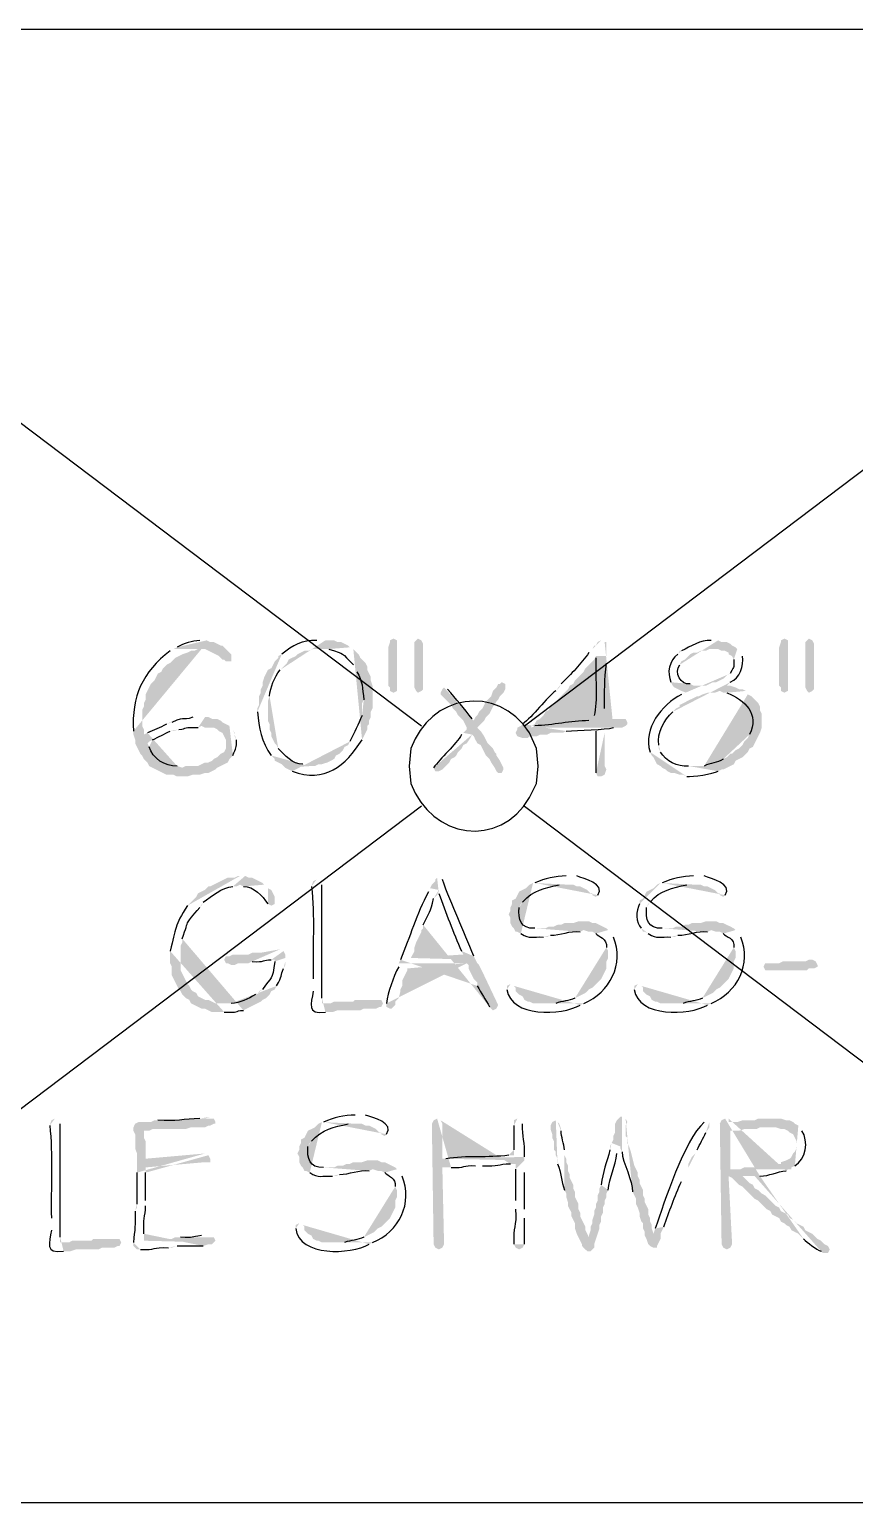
# Model space of a CAD drawing. Header units: inches. Extents: x -167 to 6071, y -6287 to -2731.
# Drawn here: x 1042.11 to 1067.33, y -5980.58 to -5935.56 of the extents above; entities that cross this region are included whole.
import ezdxf

# ---------------------------------------------------------------- set-up
doc = ezdxf.new("R2010")
doc.units = ezdxf.units.IN
doc.header["$LTSCALE"] = 96
doc.header["$MEASUREMENT"] = 0
doc.layers.add('PDF_Geometry', color=7, linetype='Continuous', true_color=0x4a4a4a)
doc.layers.add('PDF_Solid Fills', color=7, linetype='Continuous')

msp = doc.modelspace()

# ---------------------------------------------------------------- hatches: boundary and pattern name
at = {"layer": 'PDF_Solid Fills', "transparency": 33554559}
h = msp.add_hatch(color=256, dxfattribs=at)
h.paths.add_polyline_path([(1047.37, -5954.229), (1047.317, -5954.229)], flags=0)
h.paths.add_polyline_path([(1046.623, -5954.442), (1046.517, -5954.495), (1047.477, -5954.495), (1047.903, -5954.709), (1048.01, -5954.815), (1048.063, -5954.815), (1048.117, -5954.869), (1048.277, -5954.869), (1048.277, -5954.655), (1048.223, -5954.602), (1048.01, -5954.389), (1047.957, -5954.389), (1047.85, -5954.335), (1047.743, -5954.282), (1047.637, -5954.282), (1047.53, -5954.229)], flags=0)
h = msp.add_hatch(color=256, dxfattribs=at)
h.paths.add_polyline_path([(1051.05, -5954.175), (1050.89, -5954.229)], flags=0)
h.paths.add_polyline_path([(1049.823, -5954.655), (1049.717, -5954.709), (1049.717, -5954.762), (1049.61, -5954.869), (1049.557, -5954.975), (1049.503, -5955.082), (1049.397, -5955.135), (1049.343, -5955.242), (1049.29, -5955.349), (1049.237, -5955.509), (1049.237, -5955.615), (1049.183, -5955.722), (1049.183, -5955.829), (1049.13, -5955.935), (1049.13, -5956.202), (1049.077, -5956.309), (1049.077, -5956.415)], flags=0)
h.paths.add_polyline_path([(1049.503, -5957.749), (1049.61, -5957.855), (1049.61, -5957.909), (1049.823, -5958.015), (1049.93, -5958.122), (1050.73, -5958.069), (1050.57, -5958.069), (1050.463, -5958.015)], flags=0)
h.paths.add_polyline_path([(1049.717, -5957.535), (1049.663, -5957.429), (1049.61, -5957.375), (1049.557, -5957.269), (1049.503, -5957.162), (1049.503, -5957.055), (1049.45, -5956.949), (1049.45, -5956.789), (1049.397, -5956.682), (1049.397, -5956.095), (1049.45, -5955.935)], flags=0)
h.paths.add_polyline_path([(1049.77, -5955.135), (1049.877, -5955.029), (1049.983, -5954.922), (1050.037, -5954.815), (1050.25, -5954.709), (1050.303, -5954.655), (1050.41, -5954.602), (1050.517, -5954.549), (1050.623, -5954.549), (1050.783, -5954.495), (1050.997, -5954.495), (1051.903, -5954.442), (1051.85, -5954.389), (1051.743, -5954.335), (1051.637, -5954.282), (1051.53, -5954.282), (1051.423, -5954.229), (1051.157, -5954.229)], flags=0)
for points in [[(1053.237, -5954.175), (1053.13, -5954.229), (1053.13, -5954.282), (1053.077, -5954.442), (1053.077, -5955.615), (1053.13, -5955.669), (1053.13, -5955.775), (1053.237, -5955.829), (1053.343, -5955.775), (1053.343, -5954.229)], [(1053.983, -5954.175), (1053.877, -5954.282), (1053.877, -5955.669), (1053.93, -5955.775), (1053.983, -5955.829), (1054.09, -5955.775), (1054.143, -5955.722), (1054.143, -5954.335), (1054.09, -5954.229)], [(1065.183, -5954.175), (1065.077, -5954.229), (1065.077, -5954.282), (1065.023, -5954.442), (1065.023, -5955.615), (1065.077, -5955.669), (1065.077, -5955.775), (1065.183, -5955.829), (1065.29, -5955.775), (1065.29, -5954.229)], [(1065.93, -5954.175), (1065.877, -5954.229), (1065.823, -5954.282), (1065.823, -5955.669), (1065.877, -5955.775), (1065.93, -5955.829), (1066.037, -5955.775), (1066.09, -5955.722), (1066.09, -5954.335), (1066.037, -5954.229)], [(1056.543, -5955.509), (1056.49, -5955.562), (1056.437, -5955.562), (1056.383, -5955.669), (1056.277, -5955.775), (1056.223, -5955.935), (1056.17, -5955.989), (1056.063, -5956.095), (1056.01, -5956.202), (1055.957, -5956.309), (1055.85, -5956.415), (1055.797, -5956.522), (1055.743, -5956.575), (1055.69, -5956.682), (1055.37, -5956.682), (1055.423, -5956.789), (1055.477, -5956.895), (1055.477, -5956.949), (1055.37, -5957.055), (1055.637, -5957.109), (1055.69, -5957.162), (1055.743, -5957.269), (1055.797, -5957.375), (1055.903, -5957.429), (1055.957, -5957.535), (1056.01, -5957.642), (1056.063, -5957.749), (1056.17, -5957.855), (1056.223, -5957.962), (1056.33, -5958.122), (1056.383, -5958.229), (1056.437, -5958.282), (1056.543, -5958.282), (1056.597, -5958.175), (1056.597, -5958.122), (1056.543, -5958.015), (1056.49, -5957.909), (1056.383, -5957.749), (1056.383, -5957.695), (1056.33, -5957.642), (1056.277, -5957.535), (1056.223, -5957.482), (1056.117, -5957.375), (1056.063, -5957.269), (1056.01, -5957.162), (1055.903, -5957.002), (1055.797, -5956.895), (1056.01, -5956.682), (1056.063, -5956.575), (1056.17, -5956.469), (1056.223, -5956.362), (1056.277, -5956.255), (1056.33, -5956.202), (1056.383, -5956.095), (1056.437, -5956.042), (1056.49, -5955.935), (1056.597, -5955.829), (1056.65, -5955.722), (1056.65, -5955.562)], [(1059.05, -5962.815), (1058.89, -5962.815), (1058.73, -5962.869), (1058.463, -5962.869), (1058.357, -5962.922), (1058.25, -5962.922), (1058.143, -5962.975), (1057.983, -5962.975), (1057.877, -5963.029), (1057.557, -5963.029), (1059.743, -5963.029), (1059.637, -5962.975), (1059.53, -5962.922), (1059.423, -5962.869), (1059.317, -5962.869), (1059.21, -5962.815)], [(1062.943, -5962.815), (1062.783, -5962.815), (1062.623, -5962.869), (1062.357, -5962.869), (1062.25, -5962.922), (1062.143, -5962.922), (1062.037, -5962.975), (1061.877, -5962.975), (1061.77, -5963.029), (1061.45, -5963.029), (1063.637, -5963.029), (1063.53, -5962.975), (1063.423, -5962.922), (1063.317, -5962.869), (1063.21, -5962.869), (1063.103, -5962.815)], [(1066.037, -5963.989), (1065.93, -5963.989), (1065.823, -5964.042), (1065.13, -5964.042), (1065.023, -5964.095), (1064.597, -5964.095), (1064.543, -5964.202), (1064.597, -5964.309), (1065.877, -5964.309), (1065.93, -5964.255), (1066.09, -5964.255), (1066.197, -5964.202), (1066.197, -5964.149), (1066.143, -5964.042)], [(1052.703, -5965.215), (1052.063, -5965.215), (1052.01, -5965.269), (1051.423, -5965.269), (1051.317, -5965.322), (1051.05, -5965.322), (1052.917, -5965.322), (1052.863, -5965.215), (1052.81, -5965.215)], [(1064.81, -5968.842), (1064.383, -5968.842), (1064.277, -5968.895), (1063.903, -5968.895), (1063.743, -5968.949), (1063.477, -5968.949), (1065.503, -5969.002), (1065.45, -5968.949), (1065.343, -5968.895), (1065.237, -5968.895), (1065.077, -5968.842), (1064.97, -5968.842)], [(1052.597, -5970.122), (1052.437, -5970.122), (1052.277, -5970.175), (1052.01, -5970.175), (1051.903, -5970.229), (1051.797, -5970.229), (1051.69, -5970.282), (1051.53, -5970.282), (1051.423, -5970.335), (1051.103, -5970.335), (1053.29, -5970.335), (1053.183, -5970.282), (1053.077, -5970.229), (1052.97, -5970.175), (1052.863, -5970.175), (1052.757, -5970.122)], [(1044.703, -5972.522), (1044.063, -5972.522), (1044.01, -5972.575), (1043.423, -5972.575), (1043.317, -5972.629), (1043.05, -5972.629), (1044.917, -5972.629), (1044.863, -5972.522), (1044.81, -5972.522)]]:
    msp.add_hatch(color=256, dxfattribs=at).paths.add_polyline_path(points)
h = msp.add_hatch(color=256, dxfattribs=at)
h.paths.add_polyline_path([(1059.583, -5954.229), (1059.477, -5954.282), (1059.423, -5954.389), (1059.37, -5954.389), (1059.317, -5954.495), (1059.21, -5954.602)], flags=0)
h.paths.add_polyline_path([(1058.357, -5955.562), (1058.303, -5955.669), (1058.197, -5955.775)], flags=0)
h.paths.add_polyline_path([(1057.183, -5956.789), (1057.13, -5956.842), (1057.023, -5956.895), (1057.023, -5956.949), (1056.97, -5957.055), (1057.023, -5957.162), (1057.183, -5957.215), (1057.343, -5957.215), (1057.397, -5957.162), (1057.61, -5957.162), (1057.717, -5957.109), (1057.93, -5957.109), (1058.037, -5957.055), (1058.41, -5957.055), (1058.517, -5957.002)], flags=0)
h.paths.add_polyline_path([(1059.957, -5956.895), (1060.223, -5956.895), (1057.45, -5956.895), (1057.45, -5956.842), (1057.557, -5956.789), (1057.61, -5956.682), (1057.717, -5956.629), (1057.823, -5956.522), (1057.877, -5956.415), (1057.983, -5956.362), (1058.037, -5956.255), (1058.143, -5956.202), (1058.197, -5956.095), (1058.303, -5955.989), (1058.357, -5955.935), (1058.57, -5955.722), (1058.623, -5955.615), (1058.73, -5955.562), (1058.783, -5955.455), (1058.89, -5955.349), (1058.943, -5955.295), (1059.05, -5955.189), (1059.103, -5955.082), (1059.21, -5954.975), (1059.263, -5954.922), (1059.37, -5954.815), (1059.423, -5954.709), (1059.743, -5954.709), (1059.743, -5954.282), (1059.69, -5954.282)], flags=0)
h = msp.add_hatch(color=256, dxfattribs=at)
h.paths.add_polyline_path([(1063.05, -5954.229), (1062.943, -5954.229)], flags=0)
h.paths.add_polyline_path([(1062.037, -5954.549), (1061.983, -5954.549), (1061.93, -5954.655)], flags=0)
h.paths.add_polyline_path([(1061.717, -5955.509), (1061.77, -5955.615), (1062.517, -5955.615), (1062.41, -5955.615), (1062.303, -5955.562)], flags=0)
h.paths.add_polyline_path([(1061.983, -5954.975), (1062.037, -5954.869), (1062.143, -5954.815), (1062.25, -5954.709), (1062.303, -5954.655), (1062.41, -5954.602), (1062.517, -5954.602), (1062.623, -5954.549), (1062.783, -5954.549), (1062.89, -5954.495), (1063.743, -5954.495), (1063.69, -5954.442), (1063.583, -5954.389), (1063.53, -5954.335), (1063.423, -5954.282), (1063.263, -5954.282), (1063.157, -5954.229)], flags=0)
h = msp.add_hatch(color=256, dxfattribs=at)
h.paths.add_polyline_path([(1046.517, -5954.495), (1046.41, -5954.549)], flags=0)
h.paths.add_polyline_path([(1045.29, -5957.002), (1045.29, -5957.109), (1045.61, -5957.109), (1045.61, -5956.949), (1045.557, -5956.842), (1045.557, -5956.362), (1045.61, -5956.255), (1045.61, -5956.149), (1045.663, -5956.042), (1045.663, -5955.882), (1045.717, -5955.775), (1045.77, -5955.669), (1045.823, -5955.562), (1045.93, -5955.455), (1045.983, -5955.349), (1046.037, -5955.242), (1046.143, -5955.189), (1046.197, -5955.082), (1046.303, -5954.975), (1046.41, -5954.922), (1046.517, -5954.815), (1046.57, -5954.762), (1046.783, -5954.655), (1046.943, -5954.602), (1047.05, -5954.549), (1047.157, -5954.549), (1047.263, -5954.495), (1047.37, -5954.495)], flags=0)
h = msp.add_hatch(color=256, dxfattribs=at)
h.paths.add_polyline_path([(1051.903, -5954.442), (1050.997, -5954.495), (1051.263, -5954.495)], flags=0)
h.paths.add_polyline_path([(1052.01, -5954.975), (1052.063, -5955.082), (1052.117, -5955.189)], flags=0)
h.paths.add_polyline_path([(1052.33, -5956.042), (1052.277, -5956.149), (1052.277, -5956.522)], flags=0)
h.paths.add_polyline_path([(1051.903, -5957.322), (1051.85, -5957.429), (1051.743, -5957.482), (1051.69, -5957.589), (1051.583, -5957.695), (1051.477, -5957.749), (1051.423, -5957.855), (1051.317, -5957.909), (1051.21, -5957.962), (1051.05, -5958.015), (1050.943, -5958.015), (1050.837, -5958.069), (1050.73, -5958.069), (1049.93, -5958.122), (1050.143, -5958.229)], flags=0)
h.paths.add_polyline_path([(1052.277, -5957.269), (1052.33, -5957.162), (1052.383, -5957.055), (1052.437, -5956.949), (1052.437, -5956.842), (1052.49, -5956.789), (1052.49, -5956.682), (1052.543, -5956.575), (1052.543, -5956.415), (1052.597, -5956.309), (1052.597, -5955.615), (1052.543, -5955.455), (1052.543, -5955.349), (1052.49, -5955.242), (1052.437, -5955.135), (1052.437, -5955.029), (1052.383, -5954.922), (1052.33, -5954.869), (1052.223, -5954.762), (1052.17, -5954.655), (1052.117, -5954.602), (1052.01, -5954.495)], flags=0)
h = msp.add_hatch(color=256, dxfattribs=at)
h.paths.add_polyline_path([(1059.743, -5954.709), (1059.423, -5954.709), (1059.423, -5954.762)], flags=0)
h.paths.add_polyline_path([(1059.37, -5956.522), (1059.37, -5956.682), (1059.21, -5956.682)], flags=0)
h.paths.add_polyline_path([(1057.557, -5956.842), (1057.45, -5956.895), (1060.223, -5956.895), (1060.33, -5956.842), (1060.383, -5956.789), (1060.383, -5956.735), (1060.33, -5956.629), (1059.69, -5956.629), (1059.69, -5956.309)], flags=0)
h.paths.add_polyline_path([(1059.743, -5954.922), (1059.743, -5954.815)], flags=0)
h = msp.add_hatch(color=256, dxfattribs=at)
h.paths.add_polyline_path([(1063.743, -5954.495), (1062.997, -5954.495), (1063.157, -5954.495), (1063.263, -5954.549), (1063.37, -5954.549), (1063.477, -5954.602), (1063.477, -5954.655), (1063.583, -5954.709), (1063.637, -5954.815)], flags=0)
h.paths.add_polyline_path([(1063.53, -5955.242), (1063.423, -5955.295), (1063.317, -5955.402), (1063.21, -5955.455), (1063.103, -5955.509), (1062.997, -5955.509), (1062.783, -5955.615), (1061.77, -5955.615), (1061.823, -5955.669), (1062.037, -5955.775), (1062.197, -5955.829), (1062.143, -5955.829), (1062.037, -5955.882)], flags=0)
h.paths.add_polyline_path([(1061.077, -5957.642), (1061.13, -5957.749), (1061.183, -5957.802), (1061.29, -5958.015), (1061.397, -5958.069), (1061.45, -5958.122), (1061.557, -5958.175), (1061.61, -5958.229), (1061.717, -5958.282), (1061.823, -5958.282), (1061.983, -5958.335), (1062.09, -5958.335), (1062.197, -5958.389)], flags=0)
h.paths.add_polyline_path([(1063.157, -5958.229), (1063.263, -5958.175), (1063.317, -5958.175), (1063.423, -5958.122), (1062.357, -5958.069), (1062.25, -5958.069)], flags=0)
h.paths.add_polyline_path([(1061.397, -5957.642), (1061.343, -5957.535), (1061.343, -5957.429)], flags=0)
h.paths.add_polyline_path([(1061.77, -5956.415), (1061.877, -5956.309), (1061.983, -5956.255), (1061.983, -5956.202), (1062.09, -5956.149), (1062.197, -5956.095), (1062.303, -5956.042), (1062.41, -5955.989), (1062.517, -5955.935), (1062.57, -5955.935), (1062.677, -5955.882), (1062.837, -5955.829), (1063.05, -5955.829), (1063.21, -5955.775), (1064.01, -5955.775), (1063.903, -5955.722), (1063.797, -5955.722), (1063.69, -5955.669), (1063.53, -5955.615), (1063.423, -5955.615), (1063.53, -5955.509)], flags=0)
h.paths.add_polyline_path([(1063.903, -5954.709), (1063.85, -5954.602)], flags=0)
h = msp.add_hatch(color=256, dxfattribs=at)
h.paths.add_polyline_path([(1054.783, -5955.669), (1054.73, -5955.722), (1054.677, -5955.829), (1054.677, -5955.882), (1054.73, -5955.935), (1054.997, -5956.202), (1055.05, -5956.309), (1055.157, -5956.415), (1055.21, -5956.522), (1055.317, -5956.629), (1055.37, -5956.682), (1055.69, -5956.682), (1055.637, -5956.629)], flags=0)
h.paths.add_polyline_path([(1054.89, -5955.722), (1054.837, -5955.722)], flags=0)
h = msp.add_hatch(color=256, dxfattribs=at)
h.paths.add_polyline_path([(1064.01, -5955.775), (1063.21, -5955.775), (1063.317, -5955.829), (1063.423, -5955.829)], flags=0)
h.paths.add_polyline_path([(1064.117, -5957.109), (1064.063, -5957.215), (1064.01, -5957.269), (1063.957, -5957.322), (1063.903, -5957.429), (1063.797, -5957.535), (1063.69, -5957.589), (1063.583, -5957.695), (1063.53, -5957.695), (1063.423, -5957.802), (1063.317, -5957.855)], flags=0)
h.paths.add_polyline_path([(1062.73, -5958.069), (1062.357, -5958.069), (1063.423, -5958.122), (1063.53, -5958.069), (1063.637, -5958.015), (1063.69, -5957.909), (1063.903, -5957.802), (1064.063, -5957.642), (1064.117, -5957.535), (1064.223, -5957.482), (1064.277, -5957.375), (1064.33, -5957.269), (1064.383, -5957.162), (1064.437, -5957.055), (1064.49, -5956.895), (1064.49, -5956.469), (1064.437, -5956.362), (1064.437, -5956.255), (1064.383, -5956.149), (1064.277, -5956.042), (1064.223, -5955.989), (1064.17, -5955.935), (1064.063, -5955.882)], flags=0)
h = msp.add_hatch(color=256, dxfattribs=at)
h.paths.add_polyline_path([(1047.317, -5956.575), (1047.103, -5956.575)], flags=0)
h.paths.add_polyline_path([(1046.463, -5956.735), (1046.41, -5956.735), (1046.303, -5956.789)], flags=0)
h.paths.add_polyline_path([(1045.717, -5957.055), (1045.61, -5957.109), (1045.29, -5957.109), (1045.343, -5957.269), (1045.343, -5957.375), (1045.397, -5957.482), (1045.45, -5957.589), (1045.503, -5957.695), (1045.557, -5957.749), (1045.61, -5957.855), (1045.663, -5957.909), (1045.717, -5957.962), (1045.77, -5958.069), (1045.877, -5958.122), (1046.783, -5958.122), (1046.623, -5958.069)], flags=0)
h.paths.add_polyline_path([(1045.77, -5957.482), (1045.717, -5957.375), (1045.77, -5957.322), (1045.877, -5957.269)], flags=0)
h.paths.add_polyline_path([(1046.41, -5957.002), (1046.517, -5957.002), (1046.677, -5956.949)], flags=0)
h.paths.add_polyline_path([(1047.263, -5956.895), (1047.37, -5956.842), (1048.223, -5956.842), (1048.01, -5956.735), (1047.957, -5956.682), (1047.85, -5956.629), (1047.69, -5956.629), (1047.583, -5956.575), (1047.477, -5956.575)], flags=0)
h = msp.add_hatch(color=256, dxfattribs=at)
h.paths.add_polyline_path([(1048.223, -5956.842), (1047.37, -5956.842), (1047.477, -5956.895), (1047.743, -5956.895), (1047.85, -5956.949), (1047.903, -5957.002), (1048.01, -5957.055), (1048.063, -5957.162), (1048.117, -5957.269), (1048.117, -5957.535), (1048.063, -5957.642), (1047.957, -5957.695), (1047.85, -5957.802), (1047.743, -5957.855), (1047.69, -5957.909), (1047.583, -5957.962), (1047.477, -5957.962), (1047.263, -5958.069), (1046.89, -5958.069), (1046.783, -5958.122), (1045.877, -5958.122), (1046.09, -5958.229), (1046.197, -5958.282), (1046.303, -5958.335), (1046.517, -5958.335), (1046.623, -5958.389), (1046.943, -5958.389), (1047.103, -5958.335), (1047.317, -5958.335), (1047.477, -5958.282), (1047.583, -5958.282), (1047.797, -5958.175), (1047.85, -5958.122), (1047.957, -5958.069), (1048.17, -5957.962), (1048.223, -5957.855), (1048.33, -5957.749)], flags=0)
h.paths.add_polyline_path([(1048.437, -5957.269), (1048.383, -5957.162), (1048.383, -5957.055), (1048.33, -5956.949)], flags=0)
h = msp.add_hatch(color=256, dxfattribs=at)
h.paths.add_polyline_path([(1055.37, -5957.055), (1055.317, -5957.109)], flags=0)
h.paths.add_polyline_path([(1054.463, -5958.122), (1054.517, -5958.229), (1054.623, -5958.229), (1054.73, -5958.175), (1054.943, -5957.962), (1054.997, -5957.855), (1055.103, -5957.802), (1055.157, -5957.749), (1055.21, -5957.642), (1055.317, -5957.535), (1055.37, -5957.429), (1055.477, -5957.375), (1055.583, -5957.215), (1055.637, -5957.109)], flags=0)
h = msp.add_hatch(color=256, dxfattribs=at)
h.paths.add_polyline_path([(1059.69, -5956.949), (1059.423, -5956.949), (1059.423, -5957.002)], flags=0)
h.paths.add_polyline_path([(1059.423, -5958.282), (1059.477, -5958.389), (1059.583, -5958.389), (1059.69, -5958.335), (1059.743, -5958.175), (1059.69, -5958.069), (1059.69, -5957.055)], flags=0)
h = msp.add_hatch(color=256, dxfattribs=at)
h.paths.add_polyline_path([(1048.543, -5961.429), (1048.49, -5961.429), (1048.383, -5961.482), (1048.17, -5961.482), (1047.957, -5961.589), (1047.85, -5961.642), (1047.743, -5961.695), (1047.637, -5961.749), (1047.583, -5961.749), (1047.477, -5961.855), (1047.263, -5961.962), (1047.21, -5962.069), (1047.103, -5962.175), (1047.05, -5962.229), (1046.943, -5962.335)], flags=0)
h.paths.add_polyline_path([(1046.41, -5963.722), (1046.41, -5964.095), (1046.463, -5964.202), (1046.463, -5964.469), (1046.517, -5964.575), (1046.623, -5964.789), (1046.677, -5964.895), (1046.73, -5964.949), (1046.783, -5965.055), (1046.89, -5965.162), (1046.997, -5965.215), (1047.05, -5965.322), (1047.37, -5965.482), (1047.477, -5965.482), (1047.69, -5965.589), (1048.063, -5965.589)], flags=0)
h.paths.add_polyline_path([(1048.65, -5965.535), (1048.757, -5965.482), (1048.863, -5965.429), (1048.97, -5965.375), (1049.077, -5965.322), (1047.797, -5965.322), (1047.583, -5965.215), (1047.477, -5965.215), (1047.263, -5965.109), (1047.21, -5965.002), (1047.103, -5964.949), (1047.05, -5964.895), (1046.997, -5964.789), (1046.943, -5964.735), (1046.89, -5964.629), (1046.837, -5964.522), (1046.783, -5964.415), (1046.73, -5964.309), (1046.73, -5963.562), (1046.783, -5963.455), (1046.783, -5963.349)], flags=0)
h.paths.add_polyline_path([(1047.317, -5962.389), (1047.37, -5962.335), (1047.423, -5962.229)], flags=0)
h.paths.add_polyline_path([(1048.33, -5961.749), (1048.437, -5961.749), (1048.543, -5961.695), (1049.29, -5961.695), (1049.237, -5961.642), (1048.917, -5961.482), (1048.81, -5961.482), (1048.703, -5961.429)], flags=0)
h = msp.add_hatch(color=256, dxfattribs=at)
h.paths.add_polyline_path([(1050.89, -5961.535), (1050.783, -5961.589), (1050.73, -5961.749)], flags=0)
h.paths.add_polyline_path([(1050.783, -5964.575), (1050.783, -5964.949)], flags=0)
h.paths.add_polyline_path([(1051.157, -5965.589), (1051.37, -5965.589), (1051.53, -5965.535), (1052.223, -5965.535), (1052.33, -5965.482), (1052.703, -5965.482), (1052.81, -5965.429), (1052.863, -5965.429), (1052.917, -5965.322), (1051.05, -5965.322), (1051.05, -5965.162)], flags=0)
h.paths.add_polyline_path([(1051.05, -5961.695), (1050.997, -5961.589)], flags=0)
h = msp.add_hatch(color=256, dxfattribs=at)
h.paths.add_polyline_path([(1054.57, -5961.482), (1054.517, -5961.535), (1054.517, -5961.589), (1054.463, -5961.642), (1054.41, -5961.695), (1054.357, -5961.802), (1054.623, -5961.855), (1054.623, -5961.962)], flags=0)
h.paths.add_polyline_path([(1055.317, -5963.722), (1055.37, -5963.829), (1053.77, -5963.935), (1055.743, -5963.989), (1055.69, -5963.882)], flags=0)
h.paths.add_polyline_path([(1054.73, -5961.535), (1054.677, -5961.482)], flags=0)
h = msp.add_hatch(color=256, dxfattribs=at)
h.paths.add_polyline_path([(1058.57, -5961.429), (1058.517, -5961.429)], flags=0)
h.paths.add_polyline_path([(1057.557, -5961.642), (1057.503, -5961.642), (1058.57, -5961.695), (1058.73, -5961.695), (1058.837, -5961.749), (1058.943, -5961.749), (1059.05, -5961.802), (1059.157, -5961.855), (1059.263, -5961.962), (1059.317, -5961.962), (1059.317, -5962.015), (1059.423, -5962.069), (1059.477, -5962.015)], flags=0)
h.paths.add_polyline_path([(1058.837, -5961.429), (1058.677, -5961.429)], flags=0)
h = msp.add_hatch(color=256, dxfattribs=at)
h.paths.add_polyline_path([(1062.463, -5961.429), (1062.41, -5961.429)], flags=0)
h.paths.add_polyline_path([(1061.45, -5961.642), (1061.397, -5961.642), (1062.463, -5961.695), (1062.623, -5961.695), (1062.73, -5961.749), (1062.837, -5961.749), (1062.943, -5961.802), (1063.05, -5961.855), (1063.157, -5961.962), (1063.21, -5961.962), (1063.21, -5962.015), (1063.317, -5962.069), (1063.37, -5962.015)], flags=0)
h.paths.add_polyline_path([(1062.73, -5961.429), (1062.57, -5961.429)], flags=0)
h = msp.add_hatch(color=256, dxfattribs=at)
h.paths.add_polyline_path([(1049.29, -5961.695), (1048.543, -5961.695), (1048.65, -5961.749)], flags=0)
h.paths.add_polyline_path([(1049.397, -5962.282), (1049.503, -5962.335), (1049.61, -5962.282), (1049.61, -5962.069), (1049.557, -5961.962), (1049.503, -5961.855), (1049.397, -5961.802)], flags=0)
h = msp.add_hatch(color=256, dxfattribs=at)
h.paths.add_polyline_path([(1054.357, -5961.802), (1054.303, -5961.909)], flags=0)
h.paths.add_polyline_path([(1053.45, -5963.989), (1053.397, -5964.095), (1055.477, -5964.095), (1055.53, -5964.149), (1055.53, -5964.255), (1055.583, -5964.362), (1055.637, -5964.469), (1055.69, -5964.575), (1055.797, -5964.682), (1055.797, -5964.789)], flags=0)
h.paths.add_polyline_path([(1056.17, -5965.429), (1056.223, -5965.482), (1056.277, -5965.535), (1056.383, -5965.482), (1056.437, -5965.375), (1055.957, -5964.362), (1055.903, -5964.255), (1055.85, -5964.149), (1055.797, -5964.095), (1055.743, -5963.989), (1053.77, -5963.935), (1053.823, -5963.829), (1053.877, -5963.722), (1053.877, -5963.615), (1053.93, -5963.455), (1053.983, -5963.349), (1054.09, -5963.135), (1054.09, -5963.082), (1054.143, -5963.029), (1054.143, -5962.922)], flags=0)
h.paths.add_polyline_path([(1054.463, -5962.122), (1054.57, -5962.015), (1054.623, -5961.855)], flags=0)
h = msp.add_hatch(color=256, dxfattribs=at)
h.paths.add_polyline_path([(1057.503, -5961.642), (1057.397, -5961.695), (1057.29, -5961.802), (1057.183, -5961.855), (1057.077, -5961.909), (1056.97, -5962.122), (1056.863, -5962.175), (1056.863, -5962.282), (1056.81, -5962.389), (1056.81, -5962.495), (1056.757, -5962.602), (1056.81, -5962.709), (1056.81, -5962.869), (1056.863, -5962.975), (1056.917, -5963.029), (1056.97, -5963.135), (1057.023, -5963.135), (1057.13, -5963.189)], flags=0)
h.paths.add_polyline_path([(1057.823, -5963.295), (1057.93, -5963.295), (1058.037, -5963.242)], flags=0)
h.paths.add_polyline_path([(1058.943, -5963.135), (1059.05, -5963.082), (1059.797, -5963.082), (1059.743, -5963.029), (1057.557, -5963.029)], flags=0)
h.paths.add_polyline_path([(1057.077, -5962.389), (1057.13, -5962.282), (1057.183, -5962.229)], flags=0)
h.paths.add_polyline_path([(1058.303, -5961.695), (1058.57, -5961.695)], flags=0)
h = msp.add_hatch(color=256, dxfattribs=at)
h.paths.add_polyline_path([(1061.397, -5961.642), (1061.29, -5961.695), (1061.183, -5961.802), (1061.077, -5961.855), (1060.97, -5961.909), (1060.863, -5962.122), (1060.757, -5962.175), (1060.757, -5962.282)], flags=0)
h.paths.add_polyline_path([(1060.81, -5963.029), (1060.863, -5963.135), (1060.917, -5963.135), (1061.023, -5963.189)], flags=0)
h.paths.add_polyline_path([(1061.717, -5963.295), (1061.823, -5963.295), (1061.93, -5963.242)], flags=0)
h.paths.add_polyline_path([(1062.837, -5963.135), (1062.943, -5963.082), (1063.69, -5963.082), (1063.637, -5963.029), (1061.45, -5963.029)], flags=0)
h.paths.add_polyline_path([(1060.97, -5962.389), (1061.023, -5962.282), (1061.077, -5962.229)], flags=0)
h.paths.add_polyline_path([(1062.197, -5961.695), (1062.463, -5961.695)], flags=0)
h = msp.add_hatch(color=256, dxfattribs=at)
h.paths.add_polyline_path([(1059.797, -5963.082), (1059.05, -5963.082), (1059.21, -5963.135), (1059.317, -5963.135), (1059.423, -5963.189)], flags=0)
h.paths.add_polyline_path([(1059.743, -5963.615), (1059.797, -5963.722), (1059.797, -5963.935), (1059.743, -5964.042), (1059.743, -5964.255), (1059.69, -5964.362), (1059.637, -5964.469), (1059.583, -5964.575), (1059.477, -5964.682), (1059.423, -5964.735), (1059.317, -5964.842), (1059.21, -5964.895), (1059.157, -5964.949), (1059.103, -5965.002), (1058.783, -5965.162)], flags=0)
h.paths.add_polyline_path([(1058.197, -5965.322), (1057.823, -5965.322), (1059.05, -5965.322)], flags=0)
h.paths.add_polyline_path([(1059.957, -5963.295), (1059.85, -5963.189)], flags=0)
h = msp.add_hatch(color=256, dxfattribs=at)
h.paths.add_polyline_path([(1063.69, -5963.082), (1062.943, -5963.082), (1063.103, -5963.135), (1063.21, -5963.135), (1063.317, -5963.189)], flags=0)
h.paths.add_polyline_path([(1063.637, -5963.615), (1063.69, -5963.722), (1063.69, -5963.935), (1063.637, -5964.042), (1063.637, -5964.255), (1063.583, -5964.362), (1063.53, -5964.469), (1063.477, -5964.575), (1063.37, -5964.682), (1063.317, -5964.735), (1063.21, -5964.842), (1063.103, -5964.895), (1063.05, -5964.949), (1062.997, -5965.002), (1062.677, -5965.162)], flags=0)
h.paths.add_polyline_path([(1062.09, -5965.322), (1061.717, -5965.322), (1062.943, -5965.322)], flags=0)
h.paths.add_polyline_path([(1063.85, -5963.295), (1063.743, -5963.189)], flags=0)
h = msp.add_hatch(color=256, dxfattribs=at)
h.paths.add_polyline_path([(1049.77, -5963.669), (1049.183, -5963.775), (1048.917, -5963.775), (1048.81, -5963.829), (1048.33, -5963.829), (1048.223, -5963.882), (1048.117, -5963.882), (1048.063, -5963.989), (1048.117, -5964.095), (1048.17, -5964.095), (1048.277, -5964.149), (1048.383, -5964.149), (1048.49, -5964.095), (1048.81, -5964.095), (1048.917, -5964.042)], flags=0)
h.paths.add_polyline_path([(1049.503, -5963.989), (1049.61, -5963.989), (1049.93, -5963.935), (1049.93, -5963.829), (1049.877, -5963.722)], flags=0)
h = msp.add_hatch(color=256, dxfattribs=at)
h.paths.add_polyline_path([(1049.93, -5963.935), (1049.61, -5963.989), (1049.61, -5964.042)], flags=0)
h.paths.add_polyline_path([(1049.237, -5964.895), (1049.13, -5964.949), (1049.13, -5965.002), (1049.023, -5965.055)], flags=0)
h.paths.add_polyline_path([(1048.277, -5965.322), (1048.117, -5965.322), (1049.077, -5965.322), (1049.183, -5965.269), (1049.237, -5965.215), (1049.343, -5965.162), (1049.45, -5965.055), (1049.503, -5964.949), (1049.61, -5964.895), (1049.663, -5964.789)], flags=0)
h.paths.add_polyline_path([(1049.877, -5964.255), (1049.93, -5964.149), (1049.93, -5964.042)], flags=0)
h = msp.add_hatch(color=256, dxfattribs=at)
h.paths.add_polyline_path([(1053.397, -5964.095), (1053.397, -5964.202)], flags=0)
h.paths.add_polyline_path([(1053.023, -5965.322), (1053.023, -5965.429), (1053.13, -5965.482), (1053.183, -5965.482), (1053.29, -5965.375), (1053.29, -5965.269), (1053.397, -5965.162), (1053.45, -5964.949), (1053.45, -5964.895), (1053.503, -5964.789), (1053.503, -5964.629), (1053.557, -5964.522), (1053.61, -5964.415), (1053.663, -5964.309), (1053.663, -5964.255), (1055.477, -5964.095)], flags=0)
h = msp.add_hatch(color=256, dxfattribs=at)
h.paths.add_polyline_path([(1056.81, -5964.735), (1056.703, -5964.789), (1056.703, -5964.895)], flags=0)
h.paths.add_polyline_path([(1058.943, -5965.375), (1059.05, -5965.322), (1057.503, -5965.322), (1057.397, -5965.269), (1057.343, -5965.269), (1057.237, -5965.215), (1057.183, -5965.109), (1057.077, -5965.055), (1056.97, -5964.949), (1056.97, -5964.842), (1056.917, -5964.789)], flags=0)
h = msp.add_hatch(color=256, dxfattribs=at)
h.paths.add_polyline_path([(1060.703, -5964.735), (1060.597, -5964.789), (1060.597, -5964.895)], flags=0)
h.paths.add_polyline_path([(1062.837, -5965.375), (1062.943, -5965.322), (1061.397, -5965.322), (1061.29, -5965.269), (1061.237, -5965.269), (1061.13, -5965.215), (1061.077, -5965.109), (1060.97, -5965.055), (1060.863, -5964.949), (1060.863, -5964.842), (1060.81, -5964.789)], flags=0)
h = msp.add_hatch(color=256, dxfattribs=at)
h.paths.add_polyline_path([(1052.117, -5968.735), (1052.063, -5968.735)], flags=0)
h.paths.add_polyline_path([(1051.103, -5968.949), (1051.05, -5968.949), (1052.117, -5969.002), (1052.277, -5969.002), (1052.383, -5969.055), (1052.49, -5969.055), (1052.703, -5969.162), (1052.81, -5969.269), (1052.863, -5969.269), (1052.863, -5969.322), (1052.97, -5969.375), (1053.023, -5969.322)], flags=0)
h.paths.add_polyline_path([(1052.383, -5968.735), (1052.223, -5968.735)], flags=0)
h = msp.add_hatch(color=256, dxfattribs=at)
h.paths.add_polyline_path([(1042.89, -5968.842), (1042.783, -5968.895), (1042.73, -5969.055)], flags=0)
h.paths.add_polyline_path([(1042.783, -5971.882), (1042.783, -5972.255)], flags=0)
h.paths.add_polyline_path([(1043.157, -5972.895), (1043.37, -5972.895), (1043.53, -5972.842), (1044.223, -5972.842), (1044.33, -5972.789), (1044.703, -5972.789), (1044.81, -5972.735), (1044.863, -5972.735), (1044.917, -5972.629), (1043.05, -5972.629), (1043.05, -5972.469)], flags=0)
h.paths.add_polyline_path([(1043.05, -5969.002), (1042.997, -5968.895)], flags=0)
h = msp.add_hatch(color=256, dxfattribs=at)
h.paths.add_polyline_path([(1047.637, -5968.789), (1047.477, -5968.842), (1047.317, -5968.842)], flags=0)
h.paths.add_polyline_path([(1046.037, -5968.895), (1045.93, -5968.895), (1045.823, -5968.949), (1045.45, -5968.949), (1045.343, -5969.002), (1045.29, -5969.109), (1045.29, -5969.215), (1045.343, -5969.322), (1045.343, -5969.749), (1045.397, -5969.909), (1045.397, -5970.122), (1045.663, -5970.069), (1045.663, -5969.535), (1045.61, -5969.429), (1045.61, -5969.215), (1045.77, -5969.215), (1045.877, -5969.162), (1046.89, -5969.162), (1047.05, -5969.109), (1047.477, -5969.109), (1047.583, -5969.055), (1047.637, -5969.055), (1047.743, -5969.002), (1047.797, -5969.002), (1047.797, -5968.949), (1047.743, -5968.842)], flags=0)
h = msp.add_hatch(color=256, dxfattribs=at)
h.paths.add_polyline_path([(1051.05, -5968.949), (1050.943, -5969.002), (1050.837, -5969.109), (1050.623, -5969.215), (1050.517, -5969.429), (1050.41, -5969.482), (1050.41, -5969.589), (1050.357, -5969.695), (1050.357, -5969.802), (1050.303, -5969.909), (1050.357, -5970.015), (1050.357, -5970.175), (1050.41, -5970.282), (1050.463, -5970.335), (1050.517, -5970.442), (1050.57, -5970.442), (1050.677, -5970.495)], flags=0)
h.paths.add_polyline_path([(1051.37, -5970.602), (1051.477, -5970.602), (1051.583, -5970.549)], flags=0)
h.paths.add_polyline_path([(1052.49, -5970.442), (1052.597, -5970.389), (1053.343, -5970.389), (1053.29, -5970.335), (1051.103, -5970.335)], flags=0)
h.paths.add_polyline_path([(1050.623, -5969.695), (1050.677, -5969.589), (1050.73, -5969.535)], flags=0)
h.paths.add_polyline_path([(1051.85, -5969.002), (1052.117, -5969.002)], flags=0)
h = msp.add_hatch(color=256, dxfattribs=at)
h.paths.add_polyline_path([(1054.57, -5968.842), (1054.463, -5968.895), (1054.41, -5969.002), (1054.463, -5972.682), (1054.517, -5972.789), (1054.623, -5972.842), (1054.73, -5972.789), (1054.783, -5972.682), (1054.73, -5970.335), (1054.997, -5970.335)], flags=0)
h.paths.add_polyline_path([(1055.743, -5970.282), (1055.957, -5970.282)], flags=0)
h.paths.add_polyline_path([(1056.81, -5970.229), (1056.97, -5970.229), (1057.237, -5970.122), (1054.73, -5970.069), (1054.73, -5969.002), (1054.677, -5968.895)], flags=0)
h = msp.add_hatch(color=256, dxfattribs=at)
h.paths.add_polyline_path([(1057.023, -5968.842), (1056.917, -5968.895), (1056.917, -5969.055)], flags=0)
h.paths.add_polyline_path([(1056.917, -5969.802), (1056.917, -5969.962), (1056.757, -5969.962)], flags=0)
h.paths.add_polyline_path([(1054.837, -5970.069), (1054.73, -5970.069), (1057.237, -5970.122), (1057.237, -5970.015)], flags=0)
h.paths.add_polyline_path([(1057.183, -5969.002), (1057.13, -5968.895)], flags=0)
h = msp.add_hatch(color=256, dxfattribs=at)
h.paths.add_polyline_path([(1058.197, -5968.895), (1058.09, -5968.949), (1058.037, -5969.055), (1058.037, -5969.162), (1058.09, -5969.322), (1058.09, -5969.429), (1058.143, -5969.535), (1058.143, -5969.802), (1058.197, -5969.855), (1058.197, -5969.962), (1058.25, -5970.069), (1058.25, -5970.229)], flags=0)
h.paths.add_polyline_path([(1058.463, -5971.029), (1058.517, -5971.135), (1058.517, -5971.242), (1058.57, -5971.402), (1058.57, -5971.509), (1058.623, -5971.615), (1058.677, -5971.722), (1058.677, -5971.829), (1058.73, -5971.935), (1058.783, -5972.042), (1058.783, -5972.202), (1058.837, -5972.362), (1058.89, -5972.469), (1058.943, -5972.575), (1058.997, -5972.682), (1058.997, -5972.735), (1059.05, -5972.789), (1059.157, -5972.895), (1059.263, -5972.895), (1059.317, -5972.842), (1059.37, -5972.789), (1059.37, -5972.682), (1059.423, -5972.522), (1059.21, -5972.522), (1059.21, -5972.469), (1059.157, -5972.362), (1059.103, -5972.255), (1059.103, -5972.149), (1059.05, -5972.042), (1058.997, -5971.935), (1058.943, -5971.829), (1058.943, -5971.722), (1058.89, -5971.615), (1058.89, -5971.455), (1058.837, -5971.349), (1058.783, -5971.242), (1058.783, -5971.082), (1058.73, -5970.975), (1058.73, -5970.869), (1058.677, -5970.762), (1058.623, -5970.655), (1058.623, -5970.549), (1058.57, -5970.442), (1058.57, -5970.282), (1058.517, -5970.175), (1058.517, -5970.069), (1058.463, -5969.962), (1058.463, -5969.802)], flags=0)
h.paths.add_polyline_path([(1058.357, -5969.215), (1058.357, -5969.162), (1058.303, -5969.002), (1058.25, -5968.949)], flags=0)
h = msp.add_hatch(color=256, dxfattribs=at)
h.paths.add_polyline_path([(1060.223, -5968.789), (1060.17, -5968.789), (1060.063, -5968.895), (1060.01, -5969.002), (1060.01, -5969.269), (1059.957, -5969.375), (1059.957, -5969.482), (1059.903, -5969.589), (1060.17, -5969.695), (1060.17, -5969.749), (1060.223, -5969.855)], flags=0)
h.paths.add_polyline_path([(1060.543, -5971.082), (1060.597, -5971.189), (1060.65, -5971.295), (1060.65, -5971.455), (1060.703, -5971.562), (1060.757, -5971.722), (1060.757, -5971.829), (1060.81, -5971.989), (1060.863, -5972.042), (1060.863, -5972.202), (1060.917, -5972.309), (1060.917, -5972.415), (1060.97, -5972.522), (1061.023, -5972.682), (1061.077, -5972.735), (1061.183, -5972.789), (1061.29, -5972.789), (1061.29, -5972.735), (1061.343, -5972.629), (1061.397, -5972.522), (1061.397, -5972.362), (1061.183, -5972.362), (1061.13, -5972.202), (1061.13, -5972.095), (1061.077, -5971.989), (1061.077, -5971.882), (1061.023, -5971.775), (1061.023, -5971.615), (1060.97, -5971.509), (1060.917, -5971.402), (1060.917, -5971.295), (1060.863, -5971.189), (1060.863, -5971.029), (1060.81, -5970.922), (1060.757, -5970.815), (1060.757, -5970.709), (1060.703, -5970.602), (1060.703, -5970.495), (1060.65, -5970.389), (1060.597, -5970.282), (1060.543, -5970.069), (1060.49, -5969.855), (1060.437, -5969.695), (1060.383, -5969.589), (1060.383, -5969.429), (1060.33, -5969.375), (1060.33, -5969.055), (1060.383, -5968.949), (1060.33, -5968.842)], flags=0)
h = msp.add_hatch(color=256, dxfattribs=at)
h.paths.add_polyline_path([(1062.783, -5968.949), (1062.73, -5968.949)], flags=0)
h.paths.add_polyline_path([(1061.237, -5972.202), (1061.183, -5972.362), (1061.397, -5972.362), (1061.45, -5972.255), (1061.503, -5972.149)], flags=0)
h.paths.add_polyline_path([(1062.037, -5970.762), (1062.09, -5970.655), (1062.197, -5970.442), (1062.25, -5970.335), (1062.25, -5970.229), (1062.303, -5970.122), (1062.357, -5970.015), (1062.463, -5969.909), (1062.517, -5969.802)], flags=0)
h.paths.add_polyline_path([(1062.783, -5969.269), (1062.89, -5969.109), (1062.89, -5968.949)], flags=0)
h = msp.add_hatch(color=256, dxfattribs=at)
h.paths.add_polyline_path([(1063.37, -5968.842), (1063.263, -5968.895), (1063.21, -5969.002), (1063.263, -5972.629), (1063.263, -5972.682), (1063.317, -5972.789), (1063.423, -5972.842), (1063.53, -5972.789), (1063.583, -5972.682), (1063.583, -5972.629), (1063.477, -5970.602), (1064.437, -5970.602)], flags=0)
h.paths.add_polyline_path([(1065.237, -5970.442), (1065.29, -5970.389), (1063.53, -5970.389), (1063.53, -5969.215), (1063.797, -5969.215), (1063.957, -5969.162), (1064.33, -5969.162), (1064.437, -5969.109), (1064.81, -5969.109), (1065.61, -5969.055), (1065.503, -5969.002), (1063.477, -5968.949), (1063.477, -5968.842)], flags=0)
h = msp.add_hatch(color=256, dxfattribs=at)
h.paths.add_polyline_path([(1065.61, -5969.055), (1064.81, -5969.109), (1064.917, -5969.109), (1065.077, -5969.162), (1065.183, -5969.162), (1065.29, -5969.215), (1065.343, -5969.269), (1065.45, -5969.322), (1065.503, -5969.429), (1065.557, -5969.535), (1065.557, -5969.749), (1065.503, -5969.855), (1065.45, -5969.909), (1065.397, -5970.015), (1065.343, -5970.069), (1065.237, -5970.122), (1065.077, -5970.175), (1065.077, -5970.229), (1064.917, -5970.229), (1064.81, -5970.282), (1064.597, -5970.282), (1064.49, -5970.335), (1063.957, -5970.335), (1063.85, -5970.389), (1063.53, -5970.389), (1065.397, -5970.389), (1065.397, -5970.335), (1065.503, -5970.282)], flags=0)
h.paths.add_polyline_path([(1065.717, -5969.215), (1065.663, -5969.109)], flags=0)
h = msp.add_hatch(color=256, dxfattribs=at)
h.paths.add_polyline_path([(1059.903, -5969.589), (1059.85, -5969.695), (1059.85, -5969.802)], flags=0)
h.paths.add_polyline_path([(1059.583, -5970.869), (1059.53, -5970.975), (1059.53, -5971.082), (1059.477, -5971.189), (1059.477, -5971.349), (1059.423, -5971.455), (1059.423, -5971.562), (1059.37, -5971.669), (1059.37, -5971.775), (1059.317, -5971.935), (1059.317, -5972.042), (1059.263, -5972.149), (1059.263, -5972.255), (1059.21, -5972.415), (1059.21, -5972.522), (1059.423, -5972.522), (1059.477, -5972.362), (1059.53, -5972.202), (1059.53, -5972.095), (1059.583, -5971.989), (1059.583, -5971.829), (1059.637, -5971.722), (1059.637, -5971.562), (1059.69, -5971.455), (1059.69, -5971.349), (1059.743, -5971.242), (1059.743, -5971.135), (1059.797, -5971.029)], flags=0)
h.paths.add_polyline_path([(1060.063, -5969.909), (1060.117, -5969.802), (1060.17, -5969.695)], flags=0)
h = msp.add_hatch(color=256, dxfattribs=at)
h.paths.add_polyline_path([(1047.477, -5969.909), (1045.663, -5970.069), (1045.397, -5970.122), (1045.397, -5970.495)], flags=0)
h.paths.add_polyline_path([(1045.397, -5971.455), (1045.397, -5971.562), (1045.343, -5971.669)], flags=0)
h.paths.add_polyline_path([(1045.29, -5972.629), (1045.29, -5972.735), (1045.343, -5972.789), (1045.397, -5972.842), (1045.503, -5972.842)], flags=0)
h.paths.add_polyline_path([(1046.357, -5972.789), (1046.463, -5972.789), (1046.623, -5972.735)], flags=0)
h.paths.add_polyline_path([(1047.423, -5972.735), (1047.583, -5972.682), (1047.69, -5972.682), (1047.743, -5972.629), (1045.61, -5972.575), (1045.61, -5972.362)], flags=0)
h.paths.add_polyline_path([(1045.663, -5971.509), (1045.663, -5971.349)], flags=0)
h.paths.add_polyline_path([(1045.663, -5970.495), (1045.663, -5970.335), (1047.477, -5970.175), (1047.637, -5970.175), (1047.637, -5970.069), (1047.583, -5969.962)], flags=0)
h = msp.add_hatch(color=256, dxfattribs=at)
h.paths.add_polyline_path([(1053.343, -5970.389), (1052.597, -5970.389), (1052.757, -5970.442), (1052.863, -5970.442), (1052.97, -5970.495)], flags=0)
h.paths.add_polyline_path([(1053.29, -5970.922), (1053.343, -5971.029), (1053.343, -5971.242), (1053.29, -5971.349), (1053.29, -5971.562), (1053.183, -5971.775), (1053.13, -5971.882), (1053.023, -5971.989), (1052.97, -5972.042), (1052.863, -5972.149), (1052.757, -5972.202), (1052.65, -5972.309), (1052.543, -5972.362), (1052.437, -5972.415), (1052.33, -5972.469)], flags=0)
h.paths.add_polyline_path([(1051.743, -5972.629), (1051.37, -5972.629), (1052.597, -5972.629)], flags=0)
h.paths.add_polyline_path([(1053.503, -5970.602), (1053.397, -5970.495)], flags=0)
h = msp.add_hatch(color=256, dxfattribs=at)
h.paths.add_polyline_path([(1057.237, -5970.122), (1056.97, -5970.229), (1056.97, -5970.389)], flags=0)
h.paths.add_polyline_path([(1056.97, -5971.349), (1056.97, -5971.615)], flags=0)
h.paths.add_polyline_path([(1056.917, -5972.682), (1056.97, -5972.789), (1057.077, -5972.842), (1057.183, -5972.789), (1057.237, -5972.682)], flags=0)
h.paths.add_polyline_path([(1057.237, -5971.882), (1057.237, -5971.615)], flags=0)
h.paths.add_polyline_path([(1057.237, -5970.495), (1057.237, -5970.229)], flags=0)
h = msp.add_hatch(color=256, dxfattribs=at)
h.paths.add_polyline_path([(1064.437, -5970.602), (1063.477, -5970.602), (1063.583, -5970.655), (1063.797, -5970.869), (1063.903, -5970.922), (1064.01, -5971.029), (1064.117, -5971.135), (1064.17, -5971.189), (1064.277, -5971.295), (1064.383, -5971.349), (1064.49, -5971.455), (1064.543, -5971.509), (1064.65, -5971.615), (1064.757, -5971.669), (1064.81, -5971.775), (1065.023, -5971.882), (1065.077, -5971.989), (1065.183, -5972.042), (1065.237, -5972.095), (1065.343, -5972.149), (1065.397, -5972.255), (1065.503, -5972.309), (1065.61, -5972.362), (1065.77, -5972.522)], flags=0)
h.paths.add_polyline_path([(1066.303, -5972.895), (1066.357, -5972.949), (1066.517, -5972.949), (1066.57, -5972.842), (1066.517, -5972.735), (1066.41, -5972.682), (1066.303, -5972.575), (1066.197, -5972.522), (1066.09, -5972.415), (1066.037, -5972.362), (1065.93, -5972.309), (1065.823, -5972.255), (1065.77, -5972.149), (1065.557, -5972.042), (1065.45, -5971.935), (1065.343, -5971.882), (1065.29, -5971.775), (1065.183, -5971.722), (1065.077, -5971.669), (1065.023, -5971.562), (1064.917, -5971.509), (1064.863, -5971.455), (1064.757, -5971.349), (1064.703, -5971.295), (1064.597, -5971.189), (1064.49, -5971.135), (1064.383, -5971.029), (1064.277, -5970.975), (1064.223, -5970.869), (1064.117, -5970.815), (1063.903, -5970.602), (1064.277, -5970.602)], flags=0)
h = msp.add_hatch(color=256, dxfattribs=at)
h.paths.add_polyline_path([(1050.357, -5972.042), (1050.25, -5972.095), (1050.25, -5972.202)], flags=0)
h.paths.add_polyline_path([(1052.49, -5972.682), (1052.597, -5972.629), (1051.05, -5972.629), (1050.943, -5972.575), (1050.89, -5972.575), (1050.783, -5972.522), (1050.73, -5972.415), (1050.623, -5972.362), (1050.517, -5972.255), (1050.517, -5972.149), (1050.463, -5972.095)], flags=0)
h = msp.add_hatch(color=256, dxfattribs=at)
h.paths.add_polyline_path([(1047.583, -5972.415), (1047.37, -5972.415)], flags=0)
h.paths.add_polyline_path([(1046.73, -5972.469), (1046.57, -5972.469), (1046.463, -5972.522), (1045.983, -5972.522), (1045.823, -5972.575), (1045.61, -5972.575), (1047.743, -5972.629), (1047.797, -5972.575), (1047.743, -5972.469)], flags=0)

# ---------------------------------------------------------------- linework, layer by layer
at = {"layer": 'PDF_Geometry'}
for points in [[(1057.237, -5956.842), (1085.397, -5935.562), (1025.93, -5935.562), (1025.93, -5980.575), (1085.397, -5980.575), (1085.397, -5935.562)], [(1025.93, -5935.562), (1054.09, -5956.842)], [(1057.397, -5959.029), (1057.61, -5958.602), (1057.663, -5958.069), (1057.61, -5957.535), (1057.397, -5957.055)], [(1053.77, -5957.535), (1053.717, -5958.069), (1053.77, -5958.602)], [(1054.09, -5959.295), (1025.93, -5980.575)], [(1057.237, -5959.295), (1085.397, -5980.575)]]:
    msp.add_lwpolyline(points, dxfattribs=at)
at = {"layer": 'PDF_Geometry', "color": 7}
for points in [[(1047.317, -5954.229), (1047.081, -5954.258), (1046.837, -5954.313), (1046.623, -5954.442)], [(1050.89, -5954.229), (1050.465, -5954.221), (1050.142, -5954.379), (1049.823, -5954.655)], [(1062.943, -5954.229), (1062.614, -5954.219), (1062.33, -5954.407), (1062.037, -5954.549)], [(1046.41, -5954.549), (1045.566, -5955.201), (1045.227, -5955.935), (1045.29, -5957.002)], [(1051.263, -5954.495), (1051.79, -5954.661), (1051.606, -5954.587), (1052.01, -5954.975)], [(1059.21, -5954.602), (1058.963, -5954.951), (1058.671, -5955.253), (1058.357, -5955.562)], [(1059.423, -5954.762), (1059.394, -5955.215), (1059.484, -5956.137), (1059.37, -5956.522)], [(1061.93, -5954.655), (1061.661, -5954.844), (1061.585, -5955.223), (1061.717, -5955.509)], [(1063.53, -5955.509), (1063.838, -5955.381), (1063.933, -5955.017), (1063.903, -5954.709)], [(1049.45, -5955.935), (1049.473, -5955.655), (1049.594, -5955.363), (1049.77, -5955.135)], [(1052.117, -5955.189), (1052.3, -5955.48), (1052.289, -5955.683), (1052.33, -5956.042)], [(1059.69, -5956.309), (1059.681, -5955.754), (1059.686, -5955.463), (1059.743, -5954.922)], [(1062.303, -5955.562), (1061.996, -5955.602), (1061.82, -5955.211), (1061.983, -5954.975)], [(1063.637, -5954.815), (1063.629, -5955.119), (1063.678, -5954.94), (1063.53, -5955.242)], [(1055.637, -5956.629), (1055.408, -5956.31), (1055.144, -5956.02), (1054.89, -5955.722)], [(1058.197, -5955.775), (1057.911, -5955.967), (1057.495, -5956.574), (1057.183, -5956.789)], [(1062.037, -5955.882), (1061.428, -5956.204), (1060.854, -5956.919), (1061.077, -5957.642)], [(1063.423, -5955.829), (1063.986, -5956.048), (1064.421, -5956.482), (1064.117, -5957.109)], [(1047.103, -5956.575), (1046.726, -5956.721), (1046.965, -5956.517), (1046.463, -5956.735)], [(1049.077, -5956.415), (1049.14, -5956.908), (1049.19, -5957.333), (1049.503, -5957.749)], [(1052.277, -5956.522), (1052.148, -5956.803), (1052.06, -5957.037), (1051.903, -5957.322)], [(1061.343, -5957.429), (1061.293, -5957.055), (1061.502, -5956.658), (1061.77, -5956.415)], [(1046.303, -5956.789), (1046.084, -5956.914), (1045.929, -5956.957), (1045.717, -5957.055)], [(1045.877, -5957.269), (1046.054, -5957.18), (1046.232, -5957.091), (1046.41, -5957.002)], [(1046.677, -5956.949), (1046.958, -5956.931), (1046.804, -5956.866), (1047.263, -5956.895)], [(1059.21, -5956.682), (1058.647, -5956.693), (1058.11, -5956.816), (1057.557, -5956.842)], [(1058.517, -5957.002), (1058.881, -5956.963), (1059.711, -5956.969), (1059.957, -5956.895)], [(1059.423, -5957.002), (1059.423, -5957.429), (1059.423, -5957.855), (1059.423, -5958.282)], [(1046.623, -5958.069), (1046.254, -5958.091), (1045.878, -5957.836), (1045.77, -5957.482)], [(1048.33, -5957.749), (1048.422, -5957.503), (1048.45, -5957.534), (1048.437, -5957.269)], [(1050.143, -5958.229), (1051.139, -5958.591), (1051.766, -5958.074), (1052.277, -5957.269)], [(1055.317, -5957.109), (1055.152, -5957.407), (1054.662, -5957.842), (1054.463, -5958.122)], [(1050.463, -5958.015), (1050.159, -5958.016), (1049.913, -5957.738), (1049.717, -5957.535)], [(1062.25, -5958.069), (1061.92, -5958.102), (1061.55, -5957.921), (1061.397, -5957.642)], [(1063.317, -5957.855), (1063.124, -5957.985), (1062.926, -5957.971), (1062.73, -5958.069)], [(1062.197, -5958.389), (1062.379, -5958.397), (1063.007, -5958.315), (1063.157, -5958.229)], [(1055.69, -5963.882), (1055.383, -5963.095), (1055.014, -5962.334), (1054.73, -5961.535)], [(1058.517, -5961.429), (1058.187, -5961.439), (1057.856, -5961.504), (1057.557, -5961.642)], [(1059.477, -5962.015), (1059.728, -5961.663), (1059.048, -5961.505), (1058.837, -5961.429)], [(1062.41, -5961.429), (1062.08, -5961.439), (1061.75, -5961.504), (1061.45, -5961.642)], [(1063.37, -5962.015), (1063.622, -5961.663), (1062.942, -5961.505), (1062.73, -5961.429)], [(1047.423, -5962.229), (1047.691, -5962.038), (1047.99, -5961.786), (1048.33, -5961.749)], [(1048.65, -5961.749), (1048.98, -5961.749), (1049.217, -5962.028), (1049.397, -5962.282)], [(1050.73, -5961.749), (1050.838, -5962.625), (1050.76, -5963.662), (1050.783, -5964.575)], [(1051.05, -5965.162), (1051.05, -5964.007), (1051.05, -5962.851), (1051.05, -5961.695)], [(1054.303, -5961.909), (1053.931, -5962.621), (1053.748, -5963.28), (1053.45, -5963.989)], [(1054.623, -5961.962), (1054.841, -5962.536), (1055.06, -5963.161), (1055.317, -5963.722)], [(1057.183, -5962.229), (1057.511, -5961.846), (1057.868, -5961.809), (1058.303, -5961.695)], [(1061.077, -5962.229), (1061.404, -5961.846), (1061.762, -5961.808), (1062.197, -5961.695)], [(1046.943, -5962.335), (1046.529, -5962.959), (1046.599, -5963.022), (1046.41, -5963.722)], [(1046.783, -5963.349), (1047.016, -5962.688), (1046.849, -5962.953), (1047.317, -5962.389)], [(1054.143, -5962.922), (1054.325, -5962.543), (1054.374, -5962.541), (1054.463, -5962.122)], [(1057.557, -5963.029), (1057.115, -5963.047), (1057.048, -5962.756), (1057.077, -5962.389)], [(1060.757, -5962.282), (1060.648, -5962.484), (1060.631, -5962.859), (1060.81, -5963.029)], [(1061.45, -5963.029), (1061.009, -5963.047), (1060.942, -5962.755), (1060.97, -5962.389)], [(1057.13, -5963.189), (1057.415, -5963.367), (1057.48, -5963.276), (1057.823, -5963.295)], [(1058.037, -5963.242), (1058.346, -5963.247), (1058.627, -5963.09), (1058.943, -5963.135)], [(1059.05, -5965.322), (1059.856, -5964.998), (1060.297, -5964.112), (1059.957, -5963.295)], [(1059.423, -5963.189), (1059.505, -5963.292), (1059.78, -5963.332), (1059.743, -5963.615)], [(1061.023, -5963.189), (1061.309, -5963.367), (1061.374, -5963.276), (1061.717, -5963.295)], [(1061.93, -5963.242), (1062.239, -5963.247), (1062.52, -5963.09), (1062.837, -5963.135)], [(1062.943, -5965.322), (1063.75, -5964.998), (1064.19, -5964.112), (1063.85, -5963.295)], [(1063.317, -5963.189), (1063.398, -5963.292), (1063.673, -5963.332), (1063.637, -5963.615)], [(1048.917, -5964.042), (1049.311, -5964.071), (1049.244, -5963.99), (1049.503, -5963.989)], [(1049.61, -5964.042), (1049.536, -5964.651), (1049.508, -5964.487), (1049.237, -5964.895)], [(1049.663, -5964.789), (1049.857, -5964.456), (1049.774, -5964.495), (1049.877, -5964.255)], [(1053.397, -5964.202), (1053.222, -5964.537), (1053.072, -5964.967), (1053.023, -5965.322)], [(1049.023, -5965.055), (1048.777, -5965.183), (1048.557, -5965.308), (1048.277, -5965.322)], [(1050.783, -5964.949), (1050.732, -5965.339), (1050.561, -5965.668), (1051.157, -5965.589)], [(1055.797, -5964.789), (1055.913, -5965.015), (1056.055, -5965.201), (1056.17, -5965.429)], [(1056.703, -5964.895), (1056.819, -5965.759), (1058.374, -5965.701), (1058.943, -5965.375)], [(1058.783, -5965.162), (1058.598, -5965.255), (1058.391, -5965.245), (1058.197, -5965.322)], [(1060.597, -5964.895), (1060.712, -5965.759), (1062.267, -5965.701), (1062.837, -5965.375)], [(1062.677, -5965.162), (1062.492, -5965.255), (1062.285, -5965.245), (1062.09, -5965.322)], [(1048.063, -5965.589), (1048.523, -5965.618), (1048.369, -5965.553), (1048.65, -5965.535)], [(1052.063, -5968.735), (1051.734, -5968.745), (1051.403, -5968.811), (1051.103, -5968.949)], [(1053.023, -5969.322), (1053.275, -5968.969), (1052.595, -5968.812), (1052.383, -5968.735)], [(1042.73, -5969.055), (1042.838, -5969.932), (1042.76, -5970.968), (1042.783, -5971.882)], [(1043.05, -5972.469), (1043.05, -5971.313), (1043.05, -5970.158), (1043.05, -5969.002)], [(1047.317, -5968.842), (1046.833, -5968.859), (1046.579, -5968.927), (1046.037, -5968.895)], [(1050.73, -5969.535), (1051.058, -5969.151), (1051.414, -5969.116), (1051.85, -5969.002)], [(1056.917, -5969.055), (1056.917, -5969.304), (1056.917, -5969.553), (1056.917, -5969.802)], [(1057.237, -5970.015), (1057.27, -5969.541), (1057.162, -5969.412), (1057.183, -5969.002)], [(1058.463, -5969.802), (1058.457, -5969.596), (1058.352, -5969.416), (1058.357, -5969.215)], [(1062.73, -5968.949), (1062.114, -5969.523), (1061.517, -5971.385), (1061.237, -5972.202)], [(1065.503, -5970.282), (1065.841, -5970.103), (1065.934, -5969.527), (1065.717, -5969.215)], [(1062.517, -5969.802), (1062.606, -5969.624), (1062.694, -5969.447), (1062.783, -5969.269)], [(1051.103, -5970.335), (1050.662, -5970.353), (1050.595, -5970.063), (1050.623, -5969.695)], [(1056.757, -5969.962), (1056.122, -5970.051), (1055.467, -5969.965), (1054.837, -5970.069)], [(1059.85, -5969.802), (1059.756, -5970.17), (1059.63, -5970.481), (1059.583, -5970.869)], [(1059.797, -5971.029), (1059.838, -5970.649), (1060.014, -5970.287), (1060.063, -5969.909)], [(1060.223, -5969.855), (1060.234, -5970.189), (1060.562, -5970.755), (1060.543, -5971.082)], [(1045.397, -5970.495), (1045.397, -5970.815), (1045.397, -5971.135), (1045.397, -5971.455)], [(1045.663, -5971.349), (1045.663, -5971.064), (1045.663, -5970.78), (1045.663, -5970.495)], [(1050.677, -5970.495), (1050.962, -5970.673), (1051.027, -5970.583), (1051.37, -5970.602)], [(1051.583, -5970.549), (1051.893, -5970.553), (1052.174, -5970.397), (1052.49, -5970.442)], [(1052.97, -5970.495), (1053.052, -5970.599), (1053.326, -5970.639), (1053.29, -5970.922)], [(1054.997, -5970.335), (1055.454, -5970.367), (1055.333, -5970.254), (1055.743, -5970.282)], [(1055.957, -5970.282), (1056.456, -5970.321), (1056.418, -5970.218), (1056.81, -5970.229)], [(1056.97, -5970.389), (1056.97, -5970.709), (1056.97, -5971.029), (1056.97, -5971.349)], [(1057.237, -5971.615), (1057.237, -5971.242), (1057.237, -5970.869), (1057.237, -5970.495)], [(1058.25, -5970.229), (1058.364, -5970.484), (1058.365, -5970.77), (1058.463, -5971.029)], [(1064.437, -5970.602), (1064.716, -5970.596), (1064.966, -5970.463), (1065.237, -5970.442)], [(1052.597, -5972.629), (1053.403, -5972.304), (1053.844, -5971.419), (1053.503, -5970.602)], [(1061.503, -5972.149), (1061.662, -5971.682), (1061.826, -5971.223), (1062.037, -5970.762)], [(1045.343, -5971.669), (1045.36, -5972.095), (1045.329, -5972.233), (1045.29, -5972.629)], [(1045.61, -5972.362), (1045.578, -5971.898), (1045.652, -5971.858), (1045.663, -5971.509)], [(1056.97, -5971.615), (1057.006, -5972.183), (1056.881, -5972.115), (1056.917, -5972.682)], [(1057.237, -5972.682), (1057.237, -5972.415), (1057.237, -5972.149), (1057.237, -5971.882)], [(1042.783, -5972.255), (1042.732, -5972.646), (1042.561, -5972.975), (1043.157, -5972.895)], [(1050.25, -5972.202), (1050.366, -5973.066), (1051.92, -5973.007), (1052.49, -5972.682)], [(1045.503, -5972.842), (1045.979, -5972.876), (1045.859, -5972.759), (1046.357, -5972.789)], [(1046.623, -5972.735), (1046.89, -5972.735), (1047.157, -5972.735), (1047.423, -5972.735)], [(1047.37, -5972.415), (1047.026, -5972.471), (1047.168, -5972.48), (1046.73, -5972.469)], [(1052.33, -5972.469), (1052.145, -5972.562), (1051.938, -5972.551), (1051.743, -5972.629)], [(1065.77, -5972.522), (1065.886, -5972.632), (1066.153, -5972.844), (1066.303, -5972.895)]]:
    msp.add_open_spline(points, degree=3, dxfattribs=at)
at = {"layer": 'PDF_Geometry'}
for points in [[(1057.397, -5957.055), (1056.394, -5955.526), (1054.347, -5955.891), (1053.77, -5957.535)], [(1053.77, -5958.602), (1054.396, -5960.286), (1056.474, -5960.614), (1057.397, -5959.029)]]:
    msp.add_open_spline(points, degree=3, dxfattribs=at)

doc.saveas('drawing.dxf')
